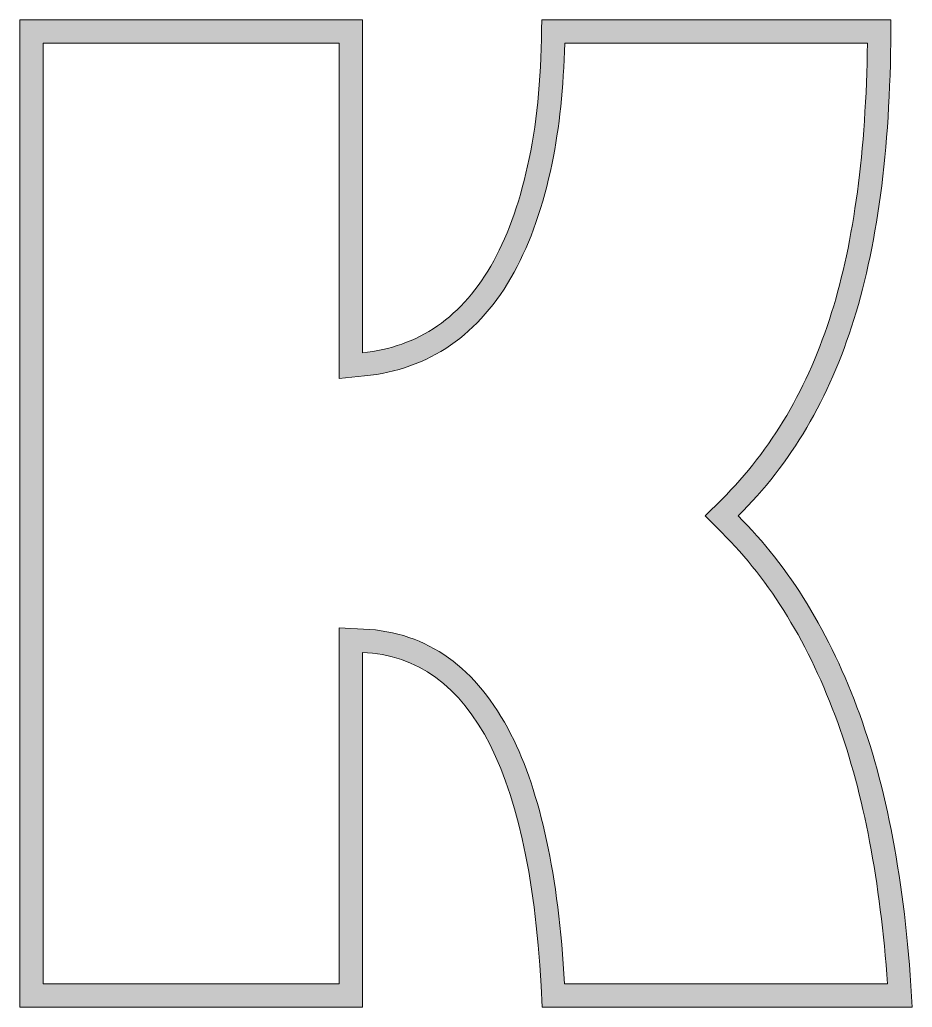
# Model space of a CAD drawing. Header units: millimetres. Extents: x 9 to 732, y -271 to -9.
# Drawn here: x 495.3 to 610, y -270.2 to -143.2 of the extents above; entities that cross this region are included whole.
import ezdxf

# ---------------------------------------------------------------- set-up
doc = ezdxf.new("R2010")
doc.units = ezdxf.units.MM
doc.header["$MEASUREMENT"] = 0
doc.layers.add('Layer 2', color=7, linetype='Continuous')

msp = doc.modelspace()

# ---------------------------------------------------------------- hatches: boundary and pattern name
at = {"layer": 'Layer 2'}
h = msp.add_hatch(color=2, dxfattribs=at)
h.dxf.hatch_style = 2
edge = h.paths.add_edge_path()
edge.add_spline(control_points=[(603.25, -232.6), (599.44, -222.11), (594.23, -213.59), (587.62, -207.04), (594.41, -200.32), (599.37, -191.9), (602.5, -181.77), (605.68, -171.69), (607.27, -158.85), (607.27, -143.23), (607.27, -143.23), (562.36, -143.23), (562.36, -143.23), (562.36, -149.95), (561.83, -155.89), (560.76, -161.07), (559.69, -166.25), (558.17, -170.64), (556.19, -174.25), (554.21, -177.86), (551.79, -180.65), (548.95, -182.61), (546.09, -184.57), (542.88, -185.71), (539.32, -186.05), (539.32, -186.05), (539.32, -143.23), (539.32, -143.23), (539.32, -143.23), (495.26, -143.23), (495.26, -143.23), (495.26, -143.23), (495.26, -270.23), (495.26, -270.23), (495.26, -270.23), (539.32, -270.23), (539.32, -270.23), (539.32, -270.23), (539.32, -224.59), (539.32, -224.59), (553.5, -225.25), (561.2, -240.47), (562.44, -270.23), (562.44, -270.23), (610.01, -270.23), (610.01, -270.23), (609.21, -255.39), (606.97, -242.84), (603.25, -232.6)], knot_values=[0, 0, 0, 0, 1, 1, 1, 2, 2, 2, 3, 3, 3, 4, 4, 4, 5, 5, 5, 6, 6, 6, 7, 7, 7, 8, 8, 8, 9, 9, 9, 10, 10, 10, 11, 11, 11, 12, 12, 12, 13, 13, 13, 14, 14, 14, 15, 15, 15, 16, 16, 16, 16], degree=3, periodic=1)
edge = h.paths.add_edge_path()
edge.add_spline(control_points=[(558.41, -235.14), (554.05, -226.53), (547.67, -221.97), (539.46, -221.59), (539.46, -221.59), (536.32, -221.44), (536.32, -221.44), (536.32, -221.44), (536.32, -224.59), (536.32, -224.59), (536.32, -224.59), (536.32, -267.23), (536.32, -267.23), (536.32, -267.23), (498.26, -267.23), (498.26, -267.23), (498.26, -267.23), (498.26, -146.23), (498.26, -146.23), (498.26, -146.23), (536.32, -146.23), (536.32, -146.23), (536.32, -146.23), (536.32, -186.05), (536.32, -186.05), (536.32, -186.05), (536.32, -189.35), (536.32, -189.35), (536.32, -189.35), (539.6, -189.04), (539.6, -189.04), (543.67, -188.65), (547.38, -187.32), (550.64, -185.08), (553.87, -182.86), (556.62, -179.71), (558.82, -175.7), (560.93, -171.84), (562.57, -167.13), (563.7, -161.68), (564.64, -157.11), (565.18, -151.93), (565.32, -146.23), (565.32, -146.23), (604.25, -146.23), (604.25, -146.23), (604.06, -160.13), (602.51, -171.78), (599.64, -180.88), (596.67, -190.49), (591.91, -198.57), (585.51, -204.91), (585.51, -204.91), (583.36, -207.04), (583.36, -207.04), (583.36, -207.04), (585.51, -209.17), (585.51, -209.17), (591.77, -215.37), (596.79, -223.6), (600.43, -233.63), (603.75, -242.78), (605.9, -254.07), (606.82, -267.23), (606.82, -267.23), (565.3, -267.23), (565.3, -267.23), (564.5, -253.22), (562.24, -242.7), (558.41, -235.14)], knot_values=[0, 0, 0, 0, 1, 1, 1, 2, 2, 2, 3, 3, 3, 4, 4, 4, 5, 5, 5, 6, 6, 6, 7, 7, 7, 8, 8, 8, 9, 9, 9, 10, 10, 10, 11, 11, 11, 12, 12, 12, 13, 13, 13, 14, 14, 14, 15, 15, 15, 16, 16, 16, 17, 17, 17, 18, 18, 18, 19, 19, 19, 20, 20, 20, 21, 21, 21, 22, 22, 22, 23, 23, 23, 23], degree=3, periodic=1)

# ---------------------------------------------------------------- linework, layer by layer
at = {"layer": 'Layer 2', "lineweight": 0}
for points, knots in [([(603.25, -232.6), (599.44, -222.11), (594.23, -213.59), (587.62, -207.04), (594.41, -200.32), (599.37, -191.9), (602.5, -181.77), (605.68, -171.69), (607.27, -158.85), (607.27, -143.23), (607.27, -143.23), (562.36, -143.23), (562.36, -143.23), (562.36, -149.95), (561.83, -155.89), (560.76, -161.07), (559.69, -166.25), (558.17, -170.64), (556.19, -174.25), (554.21, -177.86), (551.79, -180.65), (548.95, -182.61), (546.09, -184.57), (542.88, -185.71), (539.32, -186.05), (539.32, -186.05), (539.32, -143.23), (539.32, -143.23), (539.32, -143.23), (495.26, -143.23), (495.26, -143.23), (495.26, -143.23), (495.26, -270.23), (495.26, -270.23), (495.26, -270.23), (539.32, -270.23), (539.32, -270.23), (539.32, -270.23), (539.32, -224.59), (539.32, -224.59), (553.5, -225.25), (561.2, -240.47), (562.44, -270.23), (562.44, -270.23), (610.01, -270.23), (610.01, -270.23), (609.21, -255.39), (606.97, -242.84), (603.25, -232.6)], [0, 0, 0, 0, 1, 1, 1, 2, 2, 2, 3, 3, 3, 4, 4, 4, 5, 5, 5, 6, 6, 6, 7, 7, 7, 8, 8, 8, 9, 9, 9, 10, 10, 10, 11, 11, 11, 12, 12, 12, 13, 13, 13, 14, 14, 14, 15, 15, 15, 16, 16, 16, 16]), ([(558.41, -235.14), (554.05, -226.53), (547.67, -221.97), (539.46, -221.59), (539.46, -221.59), (536.32, -221.44), (536.32, -221.44), (536.32, -221.44), (536.32, -224.59), (536.32, -224.59), (536.32, -224.59), (536.32, -267.23), (536.32, -267.23), (536.32, -267.23), (498.26, -267.23), (498.26, -267.23), (498.26, -267.23), (498.26, -146.23), (498.26, -146.23), (498.26, -146.23), (536.32, -146.23), (536.32, -146.23), (536.32, -146.23), (536.32, -186.05), (536.32, -186.05), (536.32, -186.05), (536.32, -189.35), (536.32, -189.35), (536.32, -189.35), (539.6, -189.04), (539.6, -189.04), (543.67, -188.65), (547.38, -187.32), (550.64, -185.08), (553.87, -182.86), (556.62, -179.71), (558.82, -175.7), (560.93, -171.84), (562.57, -167.13), (563.7, -161.68), (564.64, -157.11), (565.18, -151.93), (565.32, -146.23), (565.32, -146.23), (604.25, -146.23), (604.25, -146.23), (604.06, -160.13), (602.51, -171.78), (599.64, -180.88), (596.67, -190.49), (591.91, -198.57), (585.51, -204.91), (585.51, -204.91), (583.36, -207.04), (583.36, -207.04), (583.36, -207.04), (585.51, -209.17), (585.51, -209.17), (591.77, -215.37), (596.79, -223.6), (600.43, -233.63), (603.75, -242.78), (605.9, -254.07), (606.82, -267.23), (606.82, -267.23), (565.3, -267.23), (565.3, -267.23), (564.5, -253.22), (562.24, -242.7), (558.41, -235.14)], [0, 0, 0, 0, 1, 1, 1, 2, 2, 2, 3, 3, 3, 4, 4, 4, 5, 5, 5, 6, 6, 6, 7, 7, 7, 8, 8, 8, 9, 9, 9, 10, 10, 10, 11, 11, 11, 12, 12, 12, 13, 13, 13, 14, 14, 14, 15, 15, 15, 16, 16, 16, 17, 17, 17, 18, 18, 18, 19, 19, 19, 20, 20, 20, 21, 21, 21, 22, 22, 22, 23, 23, 23, 23])]:
    msp.add_open_spline(points, degree=3, knots=knots, dxfattribs=at)

doc.saveas('drawing.dxf')
